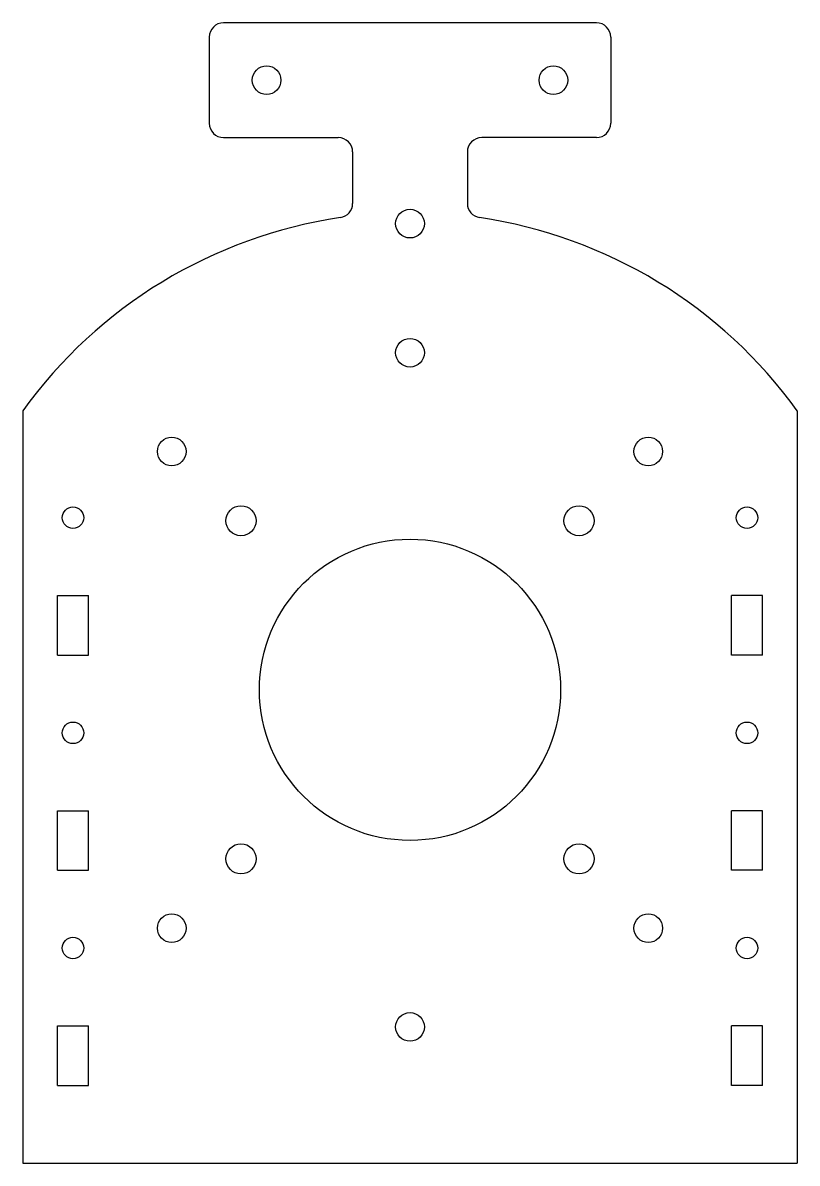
# Model space of a CAD drawing. Header units: millimetres. Extents: x -54 to 54, y -53 to 106.
import ezdxf

# ---------------------------------------------------------------- set-up
doc = ezdxf.new("R2010")
doc.units = ezdxf.units.MM

msp = doc.modelspace()

# ---------------------------------------------------------------- linework, layer by layer
at = {"color": 7, "linetype": 'Continuous', "lineweight": 25}
for p, q in [((26, 106.5), (-26, 106.5)), ((-28, 104.5), (-28, 92.5)), ((28, 104.5), (28, 92.5)), ((-26, 90.5), (-10, 90.5)), ((26, 90.5), (10, 90.5)), ((-8, 88.5), (-8, 81.32)), ((8, 88.5), (8, 81.32)), ((-54, 52.4), (-54, -52.5)), ((54, 52.4), (54, -52.5)), ((-49.15, 26.65), (-44.85, 26.65)), ((-49.15, 18.35), (-49.15, 26.65)), ((-44.85, 18.35), (-44.85, 26.65)), ((49.15, 26.65), (44.85, 26.65)), ((44.85, 18.35), (44.85, 26.65)), ((49.15, 18.35), (49.15, 26.65)), ((-49.15, 18.35), (-44.85, 18.35)), ((49.15, 18.35), (44.85, 18.35)), ((-49.15, -11.65), (-49.15, -3.35)), ((-49.15, -3.35), (-44.85, -3.35)), ((-44.85, -11.65), (-44.85, -3.35)), ((44.85, -11.65), (44.85, -3.35)), ((49.15, -3.35), (44.85, -3.35)), ((49.15, -11.65), (49.15, -3.35)), ((-49.15, -11.65), (-44.85, -11.65)), ((49.15, -11.65), (44.85, -11.65)), ((-49.15, -41.65), (-49.15, -33.35)), ((-49.15, -33.35), (-44.85, -33.35)), ((-44.85, -41.65), (-44.85, -33.35)), ((44.85, -41.65), (44.85, -33.35)), ((49.15, -33.35), (44.85, -33.35)), ((49.15, -41.65), (49.15, -33.35)), ((-49.15, -41.65), (-44.85, -41.65)), ((49.15, -41.65), (44.85, -41.65)), ((-54, -52.5), (54, -52.5))]:
    msp.add_line(p, q, dxfattribs=at)
for centre, radius in [((-20, 98.5), 2), ((20, 98.5), 2), ((0, 78.5), 2), ((0, 60.5), 2), ((-33.23, 46.73), 2), ((33.23, 46.73), 2), ((-47, 37.5), 1.5), ((-23.57, 37.07), 2.1), ((23.57, 37.07), 2.1), ((47, 37.5), 1.5), ((0, 13.5), 21), ((-47, 7.5), 1.5), ((47, 7.5), 1.5), ((-23.57, -10.07), 2.1), ((23.57, -10.07), 2.1), ((-33.23, -19.73), 2), ((33.23, -19.73), 2), ((-47, -22.5), 1.5), ((47, -22.5), 1.5), ((0, -33.5), 2)]:
    msp.add_circle(centre, radius, dxfattribs=at)
for centre, radius, start, end in [((-26, 104.5), 2, 90, 180), ((26, 104.5), 2, 0, 90), ((-26, 92.5), 2, 180, 270), ((26, 92.5), 2, 270, 0), ((-10, 88.5), 2, 0, 90), ((10, 88.5), 2, 90, 180), ((-10, 81.32), 2, 278.3879, 0), ((10, 81.32), 2, 180, 261.6121), ((0, 13.5), 66.55, 98.3879, 144.2321), ((0, 13.5), 66.55, 35.7679, 81.6121)]:
    msp.add_arc(centre, radius, start, end, dxfattribs=at)

doc.saveas('drawing.dxf')
